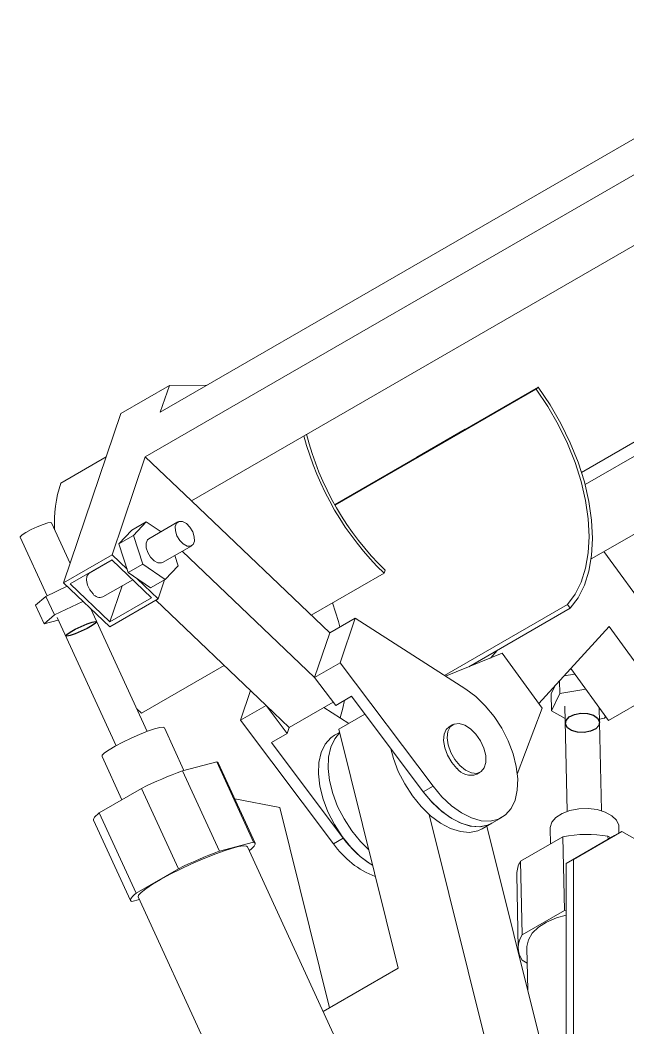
# Model space of a CAD drawing. Header units: millimetres. Extents: x 0 to 1189, y 0 to 841.
# Drawn here: x 164.15 to 181.86, y 206.11 to 235.49 of the extents above; entities that cross this region are included whole.
import ezdxf

# ---------------------------------------------------------------- set-up
doc = ezdxf.new("R2010")
doc.units = ezdxf.units.MM

msp = doc.modelspace()

# ---------------------------------------------------------------- linework, layer by layer
at = {"color": 7, "linetype": 'Continuous', "lineweight": 15}
for p, q in [((188.033, 235.487), (168.234, 224.057)), ((187.593, 234.188), (167.794, 222.758)), ((186.517, 231.507), (169.139, 221.475)), ((180.51, 222.305), (190.934, 228.322)), ((180.614, 221.948), (190.65, 227.742)), ((180.792, 219.78), (190.605, 225.444)), ((168.497, 224.836), (167.083, 224.02)), ((168.497, 224.836), (168.234, 224.057)), ((169.6, 224.846), (168.497, 224.836)), ((173.316, 221.369), (179.244, 224.792)), ((173.328, 221.347), (179.188, 224.73)), ((179.244, 224.792), (179.188, 224.73)), ((167.083, 224.02), (165.414, 219.085)), ((175.709, 222.751), (177.123, 223.567)), ((165.331, 221.994), (166.657, 222.759)), ((167.794, 222.758), (166.828, 219.901)), ((169.139, 221.475), (167.794, 222.758)), ((169.139, 221.475), (173.171, 217.625)), ((165.603, 219.646), (165.057, 220.835)), ((167.402, 220.622), (167.025, 220.223)), ((167.826, 220.867), (167.402, 220.622)), ((167.826, 220.867), (167.449, 220.468)), ((168.254, 220.575), (167.826, 220.867)), ((168.748, 220.86), (167.9, 220.37)), ((164.148, 220.418), (164.935, 218.705)), ((167.449, 220.468), (167.025, 220.223)), ((167.449, 220.468), (167.723, 219.625)), ((167.025, 220.223), (167.299, 219.381)), ((168.3, 219.678), (169.148, 220.167)), ((166.828, 219.901), (165.414, 219.085)), ((166.823, 219.754), (165.607, 219.052)), ((166.827, 219.751), (166.16, 219.366)), ((167.979, 218.651), (166.823, 219.754)), ((167.265, 219.484), (166.828, 219.901)), ((168.75, 219.58), (168.653, 219.881)), ((172.732, 216.326), (168.874, 220.009)), ((181.166, 219.995), (182.635, 217.976)), ((167.723, 219.625), (167.299, 219.381)), ((167.723, 219.625), (168.374, 219.181)), ((168.374, 219.181), (168.75, 219.58)), ((174.786, 219.454), (174.755, 219.363)), ((166.56, 218.673), (167.43, 219.175)), ((167.299, 219.381), (167.949, 218.936)), ((168.172, 218.618), (167.561, 219.202)), ((168.374, 219.181), (167.949, 218.936)), ((168.36, 219.173), (168.172, 218.618)), ((172.634, 218.138), (174.755, 219.363)), ((165.52, 218.983), (164.901, 218.689)), ((165.414, 219.085), (166.758, 217.802)), ((165.607, 219.052), (166.763, 217.949)), ((167.117, 218.994), (166.763, 217.949)), ((164.901, 218.689), (164.6, 218.43)), ((165.149, 218.149), (164.901, 218.689)), ((166.758, 217.802), (168.172, 218.618)), ((166.763, 217.949), (167.979, 218.651)), ((171.318, 215.51), (168.104, 218.578)), ((164.848, 217.89), (164.6, 218.43)), ((165.979, 218.543), (165.149, 218.149)), ((165.979, 218.543), (165.978, 218.546)), ((165.981, 218.543), (165.979, 218.543)), ((167.85, 214.753), (166.21, 218.324)), ((176.516, 216.387), (180.1, 218.456)), ((177.228, 216.639), (180.181, 218.344)), ((180.1, 218.456), (180.181, 218.344)), ((165.149, 218.149), (164.848, 217.89)), ((164.848, 217.89), (165.261, 217.996)), ((165.224, 218.075), (166.942, 214.336)), ((173.914, 218.054), (173.171, 217.625)), ((173.474, 216.755), (173.914, 218.054)), ((173.914, 218.054), (177.142, 215.987)), ((179.266, 215.566), (181.313, 217.809)), ((181.313, 217.809), (182.709, 215.889)), ((172.732, 216.326), (173.171, 217.625)), ((178.06, 217.12), (177.853, 216.893)), ((178.198, 217.033), (176.551, 216.365)), ((179.362, 215.433), (178.198, 217.033)), ((167.684, 215.281), (170.098, 216.674)), ((173.474, 216.755), (172.732, 216.326)), ((176.183, 213.154), (173.474, 216.755)), ((180.195, 216.584), (181.295, 215.073)), ((173.345, 215.511), (172.732, 216.326)), ((179.876, 215.856), (179.869, 216.226)), ((180.311, 216.425), (180.004, 216.374)), ((180.012, 216.383), (180.012, 216.376)), ((170.575, 215.081), (170.866, 215.941)), ((179.741, 216.087), (179.627, 215.845)), ((180.634, 215.981), (179.876, 215.856)), ((173.345, 215.511), (173.805, 215.776)), ((173.805, 215.776), (175.9, 212.991)), ((179.637, 215.35), (179.627, 215.845)), ((179.876, 215.856), (179.637, 215.35)), ((181.295, 215.073), (182.709, 215.889)), ((167.684, 215.281), (167.546, 215.416)), ((170.575, 215.081), (171.318, 215.51)), ((171.99, 214.868), (171.318, 215.51)), ((171.931, 214.694), (171.318, 215.51)), ((171.99, 214.868), (173.272, 215.608)), ((173.002, 215.452), (173.729, 214.987)), ((178.639, 213.511), (179.362, 215.433)), ((179.637, 215.35), (180.036, 215.13)), ((180.029, 215.487), (180.089, 212.424)), ((181.089, 212.443), (181.03, 215.437)), ((173.284, 211.48), (170.575, 215.081)), ((173.434, 214.816), (174.196, 215.256)), ((181.037, 215.113), (181.182, 215.137)), ((181.182, 215.137), (181.208, 215.192)), ((168.922, 213.618), (168.352, 214.859)), ((171.931, 214.694), (171.99, 214.868)), ((173.434, 214.816), (175.166, 207.847)), ((176.761, 214.95), (176.655, 214.889)), ((171.471, 214.429), (171.931, 214.694)), ((173.456, 214.726), (173.309, 214.642)), ((173.567, 211.643), (171.471, 214.429)), ((166.534, 214.025), (167.115, 212.76)), ((169.878, 213.863), (168.878, 213.607)), ((169.878, 213.863), (170.954, 211.521)), ((168.878, 213.607), (169.954, 211.265)), ((170.998, 211.492), (169.923, 213.835)), ((177.455, 213.503), (177.561, 213.564)), ((167.689, 213.092), (166.456, 212.38)), ((167.689, 213.092), (168.765, 210.749)), ((176.183, 213.154), (175.9, 212.991)), ((171.716, 212.538), (170.404, 212.787)), ((166.456, 212.38), (167.532, 210.038)), ((171.716, 212.538), (173.168, 206.694)), ((166.288, 212.166), (167.363, 209.823)), ((176.074, 212.328), (179.92, 196.854)), ((177.901, 212.077), (178.184, 212.24)), ((177.618, 211.913), (177.901, 212.077)), ((177.754, 211.992), (179.323, 205.679)), ((179.599, 211.925), (179.608, 211.472)), ((181.689, 211.837), (180.275, 211.02)), ((181.477, 211.715), (181.689, 211.837)), ((181.602, 211.787), (181.599, 211.965)), ((183.592, 210.739), (181.689, 211.837)), ((170.954, 211.521), (169.954, 211.265)), ((173.284, 211.48), (173.567, 211.643)), ((179.969, 211.681), (178.736, 210.969)), ((179.969, 211.681), (180.011, 209.534)), ((180.063, 210.898), (181.477, 211.715)), ((181.281, 211.698), (181.283, 211.603)), ((181.367, 211.651), (181.281, 211.698)), ((175.37, 201.374), (170.771, 211.388)), ((170.829, 211.278), (170.823, 211.274)), ((178.736, 210.969), (178.778, 208.822)), ((180.275, 211.02), (180.063, 210.898)), ((180.275, 203.1), (180.275, 211.02)), ((168.765, 210.749), (167.532, 210.038)), ((180.063, 202.732), (180.063, 210.898)), ((178.625, 210.585), (178.667, 208.438)), ((167.626, 209.851), (167.408, 209.795)), ((167.591, 209.927), (172.173, 199.95)), ((180.011, 209.534), (178.778, 208.822)), ((180.011, 209.534), (180.063, 209.544)), ((178.917, 208.443), (178.942, 207.214)), ((178.926, 208), (178.778, 208.082)), ((172.978, 206.584), (175.166, 207.847))]:
    msp.add_line(p, q, dxfattribs=at)
at = {"color": 7, "linetype": 'Continuous', "lineweight": 15, "flags": 128}
for points in [[(180.1, 218.456), (180.323, 218.754), (180.501, 219.107), (180.629, 219.509), (180.707, 219.955), (180.733, 220.438), (180.707, 220.951), (180.629, 221.486), (180.501, 222.037), (180.324, 222.594), (180.1, 223.15), (179.834, 223.697), (179.528, 224.226), (179.188, 224.73)], [(180.181, 218.344), (180.411, 218.65), (180.593, 219.013), (180.725, 219.426), (180.806, 219.884), (180.832, 220.38), (180.806, 220.908), (180.726, 221.458), (180.593, 222.024), (180.411, 222.597), (180.181, 223.168), (179.908, 223.73), (179.594, 224.274), (179.244, 224.792)], [(164.148, 220.418), (164.15, 220.43), (164.202, 220.48), (164.315, 220.553), (164.472, 220.636), (164.648, 220.719), (164.818, 220.787), (164.955, 220.831), (165.039, 220.843), (165.057, 220.835)], [(168.719, 220.455), (168.8, 220.322), (168.903, 220.217), (169.014, 220.158), (169.114, 220.153), (169.189, 220.203), (169.228, 220.301), (169.224, 220.43), (169.178, 220.573), (169.097, 220.706), (168.994, 220.81), (168.883, 220.869), (168.783, 220.874), (168.708, 220.824), (168.669, 220.727), (168.673, 220.598), (168.719, 220.455)], [(167.9, 220.37), (167.859, 220.334), (167.821, 220.237), (167.825, 220.108), (167.871, 219.965)], [(167.871, 219.965), (167.951, 219.832), (168.055, 219.728), (168.165, 219.669), (168.265, 219.664), (168.3, 219.678)], [(166.273, 218.76), (166.176, 218.878), (166.108, 219.018), (166.078, 219.158), (166.092, 219.276), (166.146, 219.356), (166.16, 219.366)], [(173.471, 217.798), (173.43, 217.955), (173.257, 218.498)], [(177.142, 215.987), (177.431, 215.771), (177.707, 215.502), (177.962, 215.19), (178.186, 214.844), (178.373, 214.477), (178.515, 214.1), (178.608, 213.726), (178.65, 213.368), (178.638, 213.038), (178.573, 212.747), (178.457, 212.504), (178.294, 212.317), (178.09, 212.194), (177.851, 212.138), (177.585, 212.15), (177.302, 212.231), (177.01, 212.378), (176.72, 212.586), (176.441, 212.847), (176.183, 213.154)], [(173.476, 215.148), (173.558, 215.427), (173.607, 215.662)], [(166.534, 214.025), (166.541, 214.056), (166.609, 214.124), (166.738, 214.215), (166.919, 214.323), (167.139, 214.44), (167.382, 214.557), (167.63, 214.666), (167.863, 214.758), (168.065, 214.826), (168.222, 214.866), (168.32, 214.875), (168.352, 214.859)], [(176.879, 213.676), (176.728, 213.851), (176.607, 214.056), (176.525, 214.273), (176.49, 214.484), (176.505, 214.669), (176.57, 214.812), (176.655, 214.889)], [(176.624, 214.359), (176.595, 214.568), (176.616, 214.749), (176.686, 214.886), (176.797, 214.968), (176.941, 214.986), (177.105, 214.939), (177.273, 214.832), (177.432, 214.674), (177.566, 214.479), (177.664, 214.264), (177.718, 214.048), (177.722, 213.851), (177.676, 213.69), (177.585, 213.58), (177.455, 213.529), (177.3, 213.544), (177.132, 213.621), (176.967, 213.755), (176.819, 213.934), (176.701, 214.141), (176.624, 214.359)], [(173.309, 214.642), (173.199, 214.564), (173.036, 214.378), (172.92, 214.135), (172.855, 213.843), (172.843, 213.513), (172.885, 213.155), (172.978, 212.782), (173.12, 212.405), (173.307, 212.037), (173.531, 211.692), (173.786, 211.379), (174.062, 211.11), (174.351, 210.894), (174.419, 210.853)], [(173.461, 214.709), (173.319, 214.541), (173.203, 214.298), (173.138, 214.007), (173.126, 213.676), (173.168, 213.319), (173.261, 212.945), (173.403, 212.568), (173.59, 212.201), (173.814, 211.855), (174.069, 211.542), (174.306, 211.308)], [(177.618, 211.913), (177.491, 211.855), (177.248, 211.809), (176.979, 211.831), (176.694, 211.922), (176.402, 212.078), (176.113, 212.294), (175.836, 212.563), (175.582, 212.875), (175.357, 213.221), (175.171, 213.589), (175.029, 213.965), (174.953, 214.249)], [(175.9, 212.991), (176.159, 212.684), (176.437, 212.422), (176.728, 212.215), (177.019, 212.068), (177.303, 211.987), (177.568, 211.974), (177.807, 212.031), (177.901, 212.077)], [(175.9, 212.991), (176.119, 212.726), (176.396, 212.457), (176.685, 212.241), (176.977, 212.085), (177.262, 211.994), (177.531, 211.972), (177.774, 212.018), (177.901, 212.077)], [(166.288, 212.166), (166.285, 212.187), (166.294, 212.215), (166.316, 212.249), (166.351, 212.288), (166.398, 212.332), (166.456, 212.38)], [(179.599, 211.925), (179.6, 211.951), (179.646, 212.103), (179.763, 212.243), (179.942, 212.361), (180.17, 212.449), (180.429, 212.499), (180.701, 212.507), (180.966, 212.475), (181.203, 212.403), (181.396, 212.296), (181.529, 212.164), (181.594, 212.016), (181.599, 211.965)], [(170.954, 211.521), (170.982, 211.51), (170.998, 211.493), (171.001, 211.471), (170.992, 211.443), (170.97, 211.409), (170.935, 211.37), (170.888, 211.326), (170.829, 211.278)], [(167.591, 209.927), (167.601, 209.979), (167.675, 210.062), (167.81, 210.169), (168.002, 210.296), (168.241, 210.437), (168.52, 210.588), (168.825, 210.742), (169.145, 210.892), (169.466, 211.032), (169.776, 211.158), (170.061, 211.262), (170.31, 211.342), (170.513, 211.394), (170.662, 211.416), (170.75, 211.407), (170.771, 211.388)], [(167.408, 209.795), (167.38, 209.806), (167.364, 209.822), (167.361, 209.845), (167.37, 209.873), (167.392, 209.906), (167.427, 209.945), (167.474, 209.989), (167.532, 210.038)], [(178.917, 208.443), (178.918, 208.479), (178.963, 208.678), (179.077, 208.868), (179.257, 209.043), (179.494, 209.194), (179.78, 209.316), (180.063, 209.395)]]:
    msp.add_lwpolyline(points, dxfattribs=at)
at = {"color": 7, "linetype": 'Continuous', "flags": 128}
for points in [[(165.603, 217.548), (165.505, 217.527), (165.472, 217.539), (165.507, 217.582), (165.606, 217.65), (165.755, 217.732), (165.929, 217.816), (166.103, 217.889), (166.25, 217.939), (166.348, 217.96), (166.382, 217.948), (166.346, 217.905), (166.247, 217.837), (166.099, 217.755), (165.924, 217.671), (165.75, 217.598), (165.603, 217.548)], [(180.222, 214.779), (180.098, 214.862), (180.041, 214.967), (180.06, 215.076), (180.152, 215.175), (180.303, 215.247), (180.489, 215.281), (180.684, 215.273), (180.856, 215.224), (180.98, 215.14), (181.036, 215.036), (181.017, 214.926), (180.926, 214.828), (180.775, 214.756), (180.588, 214.721), (180.394, 214.729), (180.222, 214.779)]]:
    msp.add_lwpolyline(points, dxfattribs=at)
at = {"color": 7, "linetype": 'Continuous', "lineweight": 15}
for centre, radius, start, end in [((180.773, 225.555), 8.635, 194.6672, 225.8186), ((180.634, 225.474), 8.394, 194.2081, 225.8287), ((169.072, 220.807), 3.925, 162.4011, 182.594), ((166.475, 218.912), 0.253, 216.8002, 289.6808), ((169.875, 213.809), 0.054, 28.5993, 87.3031), ((173.955, 200.264), 14.277, 110.8337, 116.0344), ((177.284, 213.979), 0.505, 216.7344, 289.7448), ((175.957, 213.365), 2.946, 215.7607, 238.5233), ((180.671, 208.284), 3.468, 79.8557, 101.6716), ((175.031, 197.922), 14.277, 110.8337, 116.0344), ((175.434, 212.96), 2.611, 214.5399, 249.0554), ((179.33, 210.59), 0.705, 147.439, 180.4162), ((179.348, 208.452), 0.679, 146.9652, 213.0077)]:
    msp.add_arc(centre, radius, start, end, dxfattribs=at)

doc.saveas('drawing.dxf')
